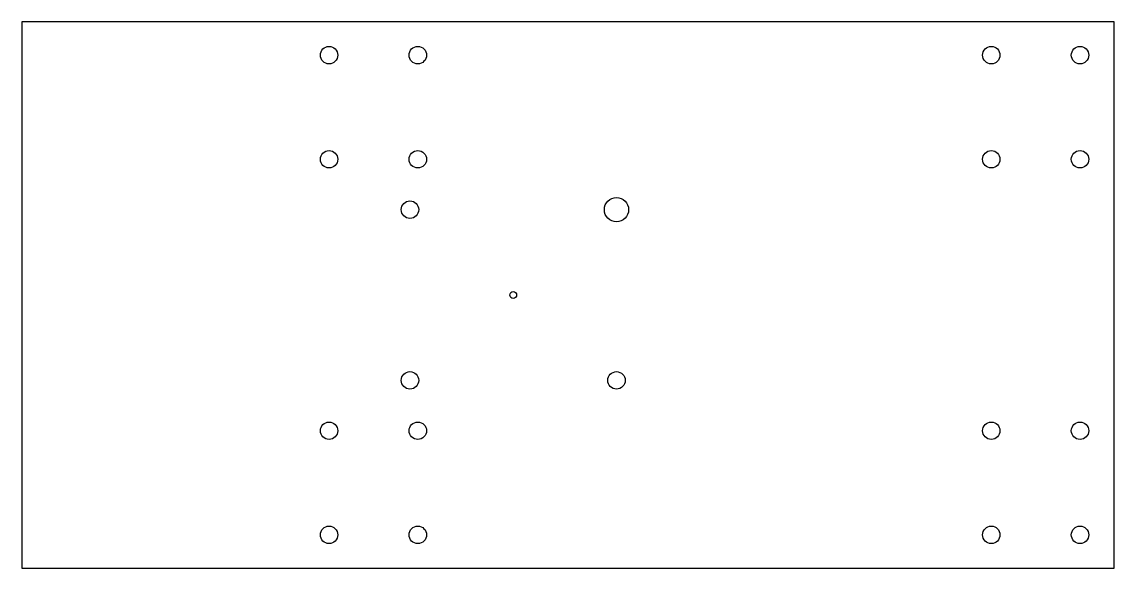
# Model space of a CAD drawing. Header units: millimetres. Extents: x -363 to -43, y 205 to 365.
import ezdxf

# ---------------------------------------------------------------- set-up
doc = ezdxf.new("R2010")
doc.units = ezdxf.units.MM

msp = doc.modelspace()

# ---------------------------------------------------------------- linework, layer by layer
msp.add_lwpolyline([(-43.23, 205.03), (-43.23, 365.03), (-363.23, 365.03), (-363.23, 205.03)], close=True)
for centre, radius in [((-273.23, 355.28), 2.55), ((-247.23, 355.28), 2.55), ((-79.23, 355.28), 2.55), ((-53.23, 355.28), 2.55), ((-273.23, 324.78), 2.55), ((-247.23, 324.78), 2.55), ((-79.23, 324.78), 2.55), ((-53.23, 324.78), 2.55), ((-249.53, 310.03), 2.55), ((-189.03, 310.03), 3.55), ((-219.28, 285.03), 1), ((-249.53, 260.03), 2.55), ((-189.03, 260.03), 2.55), ((-273.23, 245.28), 2.55), ((-247.23, 245.28), 2.55), ((-79.23, 245.28), 2.55), ((-53.23, 245.28), 2.55), ((-273.23, 214.78), 2.55), ((-247.23, 214.78), 2.55), ((-79.23, 214.78), 2.55), ((-53.23, 214.78), 2.55)]:
    msp.add_circle(centre, radius)

doc.saveas('drawing.dxf')
